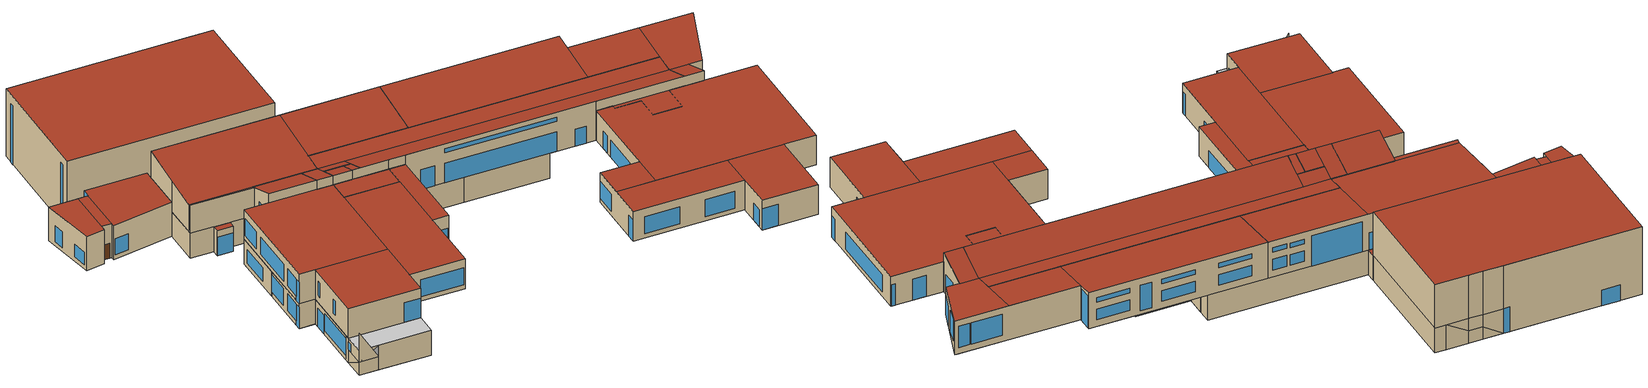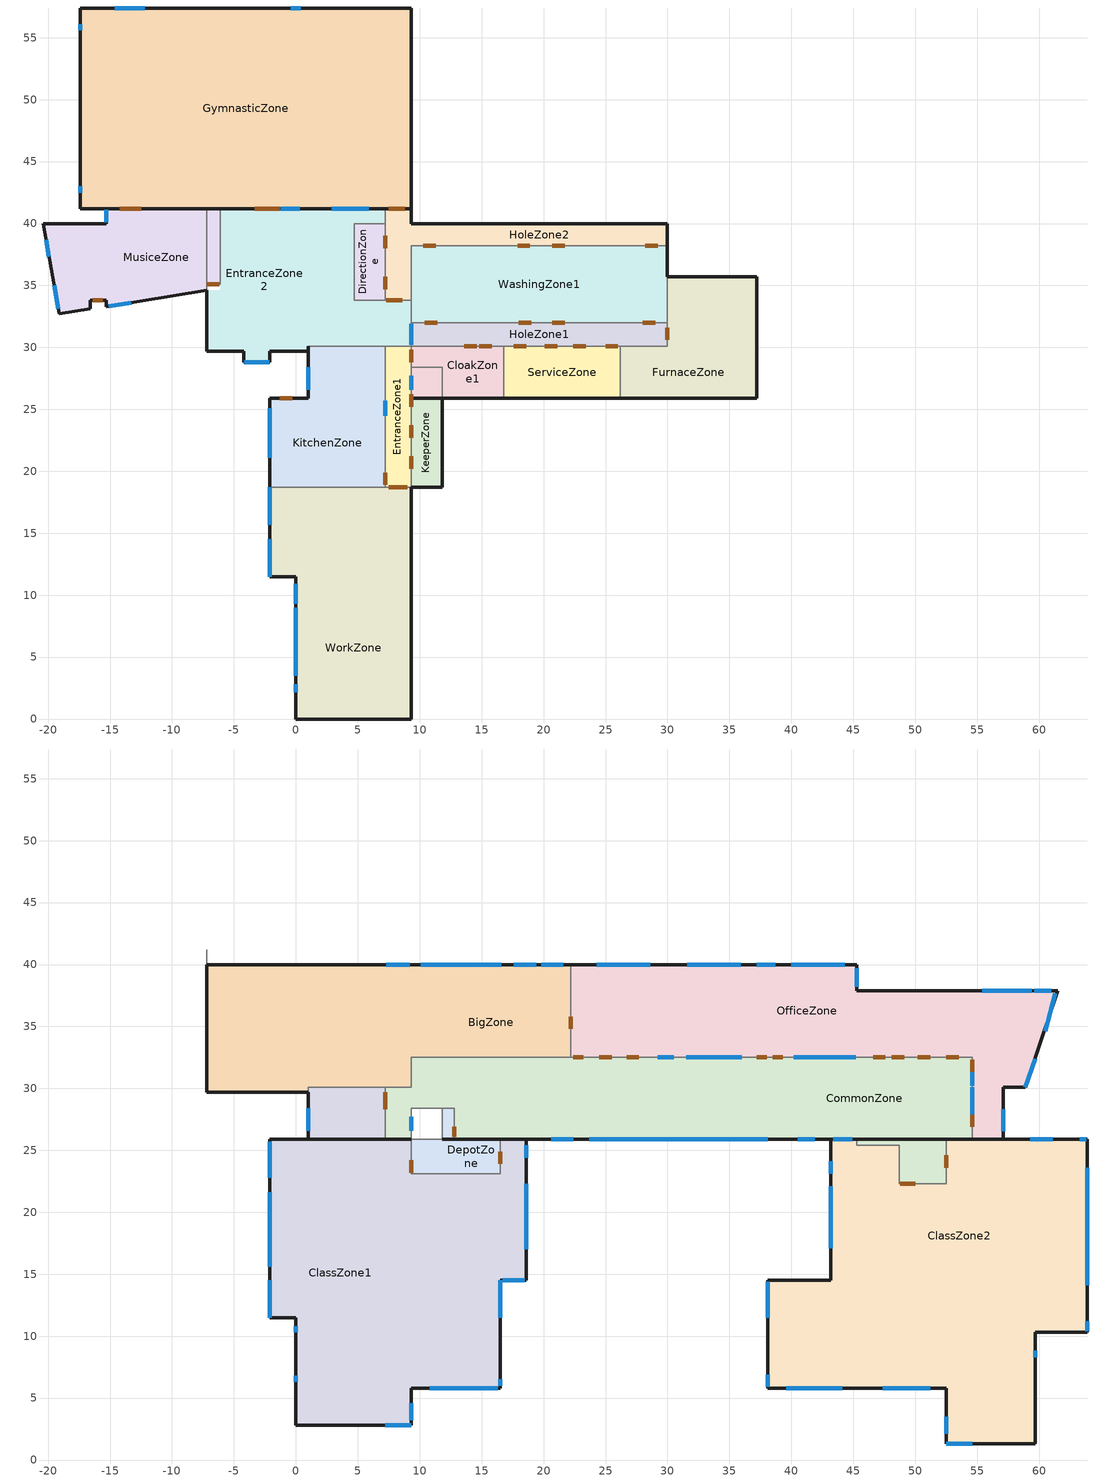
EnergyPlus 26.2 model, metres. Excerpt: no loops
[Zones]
CloakZone1
 floor ground (BasicFloorWC): 16.8,25.9 11.8,25.9 11.8,30.1 16.8,30.1 z-3.5; 11.8,28.4 9.3,28.4 9.3,30.1 11.8,30.1 z-3.5
 wall to HoleZone1 (InWall): 16.8,30.1 9.3,30.1 z-3.5:0
 wall to Lift (LiftWall): 9.3,28.4 11.8,28.4 11.8,25.9 z-3.5:0
 wall to EntranceZone1 (InWall): 9.3,30.1 9.3,28.4 z-3.5:0
 wall to ServiceZone (InWall): 16.8,25.9 16.8,30.1 z-3.5:0
 wall ground (GroundWall): 11.8,25.9 16.8,25.9 z-3.5:0
 door inside (InDoor): 9.3,29.8 9.3,28.8 / 14.6,30.1 13.6,30.1 / 15.8,30.1 14.8,30.1 z-3.5:-1.4
DirectionZone
 floor ground (BasicFloor): 7.2,33.8 4.7,33.8 4.7,40 7.2,40 z-3.5
 wall to EntranceZone2 (InWall): 7.2,40 4.7,40 4.7,33.8 7.2,33.8 z-3.5:0
 wall to HoleZone2 (InWall): 7.2,33.8 7.2,40 z-3.5:0
 door inside (InDoor): 7.2,34.7 7.2,35.7 / 7.2,38 7.2,39 z-3.5:-1.4
EntranceZone1
 floor ground (BasicFloor): 9.3,18.7 7.2,18.7 7.2,30.1 9.3,30.1 z-3.5
 wall to WorkZone (InWall): 7.2,18.7 9.3,18.7 z-3.5:0
 wall to KitchenZone (InWall): 7.2,30.1 7.2,18.7 z-3.5:0
 wall to KeeperZone (InWall): 9.3,18.7 9.3,25.9 z-3.5:0
 wall to Lift (LiftWall): 9.3,25.9 9.3,28.4 z-3.5:0
 wall to EntranceZone2 (GlassWall): 9.3,30.1 7.2,30.1 z-3.5:0
 window inside (Window): 7.2,25.7 7.2,24.5 / 9.3,26.6 9.3,27.7 z-3.5:-1.4
 door inside (InDoor): 7.5,18.7 9,18.7 / 7.2,19.9 7.2,18.9 / 9.3,20.2 9.3,21.2 / 9.3,22.7 9.3,23.7 / 9.3,25.2 9.3,26.2 z-3.5:-1.4
EntranceZone2
 floor ground (BasicFloor): -2.1,28.8 -4.2,28.8 -4.2,29.7 -2.1,29.7 z-3.5; -6.1,29.7 -7.2,29.7 -7.2,34.6 -6.1,34.6 z-3.5; 1,29.7 -6.1,29.7 -6.1,41.2 1,41.2 z-3.5; 9.3,30.1 1,30.1 1,33.8 9.3,33.8 z-3.5; 4.7,33.8 1,33.8 1,41.2 4.7,41.2 z-3.5; 7.2,40 4.7,40 4.7,41.2 7.2,41.2 z-3.5
 wall outside (GlassWall): -7.2,34.6 -7.2,29.7 -4.2,29.7 / -4.2,28.8 -2.1,28.8 / -2.1,29.7 1,29.7 z-3.5:0
 wall outside (OutWall): -4.2,29.7 -4.2,28.8 / -2.1,28.8 -2.1,29.7 z-3.5:0
 wall to KitchenZone (GlassWall): 1,30.1 7.2,30.1 z-3.5:0
 wall to HoleZone1 (GlassWall): 9.3,30.1 9.3,32 z-3.5:0
 wall to WashingZone1 (InWall): 9.3,32 9.3,33.8 z-3.5:0
 wall to HoleZone2 (InWall): 9.3,33.8 7.2,33.8 / 7.2,40 7.2,41.2 z-3.5:0
 wall to GymnasticZone (InWall): 7.2,41.2 -6.1,41.2 z-3.5:0
 wall to MusiceZone (OutWall): -6.1,41.2 -6.1,35.1 -7.2,35.1 -7.2,34.6 z-3.5:0
 wall to KitchenZone (OutWall): 1,29.7 1,30.1 z-3.5:0
 window (OutDoor): -4.15,28.8 -2.15,28.8 z-3.5:-0.9
 window inside (OutDoor): 9.3,30.2 9.3,31.9 z-3.5:-1.4
 window inside (Window): 5.9,41.2 4.7,41.2 / 4.7,41.2 2.9,41.2 / 0.3,41.2 -1.2,41.2 z-3.5:-1.4
 door inside (InDoor): 8.6,33.8 7.3,33.8 / -6.2,35.1 -7.2,35.1 z-3.5:-1.4; -1.3,41.2 -3.3,41.2 z-3.5:-1.1
 roof outside (Roof): -6.1,40 7.2,40 7.2,41.2 -6.1,41.2 z0; -4.2,28.8 -2.1,28.8 -2.1,29.7 -4.2,29.7 z0
FurnaceZone
 floor ground (BasicFloor): 37.2,25.9 26.2,25.9 26.2,30.1 37.2,30.1 z-3.5; 37.2,30.1 30,30.1 30,32 37.2,32 z-3.5; 37.2,32 30,32 30,35.7 37.2,35.7 z-3.5
 wall to HoleZone1 (InWall): 30,32 30,30.1 26.2,30.1 z-3.5:0
 wall to ServiceZone (InWall): 26.2,30.1 26.2,25.9 z-3.5:0
 wall to WashingZone1 (InWall): 30,35.7 30,32 z-3.5:0
 wall ground (GroundWall): 26.2,25.9 37.2,25.9 37.2,35.7 30,35.7 z-3.5:0
 door inside (InDoor): 30,31.6 30,30.6 z-3.5:-1.4
GymnasticZone
 floor ground (BasicFloor): 9.3,41.2 -17.4,41.2 -17.4,57.4 9.3,57.4 z-3.5
 wall outside (OutSupportWall): 4.9,57.4 3.1,57.4 z-1.75:0; 7.8,57.4,0 4.9,57.4,-1.75 4.9,57.4,0; 3.1,57.4,-1.75 0.4,57.4,-3.5 0.4,57.4,0 3.1,57.4,0
 wall outside (OutWall): -17.4,41.2 9.3,41.2 9.3,57.4 4.9,57.4 3.1,57.4 0.4,57.4 z0:6.1; 0.4,57.4 -17.4,57.4 -17.4,41.2 -15.3,41.2 z-3.5:6.1
 wall ground (GroundWall): 4.9,57.4 3.1,57.4 z-3.5:-1.75; 9.3,41.2 9.3,57.4 7.8,57.4 z-3.5:0; 7.8,57.4,-3.5 4.9,57.4,-3.5 4.9,57.4,-1.75 7.8,57.4,0; 3.1,57.4,-3.5 0.4,57.4,-3.5 3.1,57.4,-1.75
 wall to MusiceZone (InWall): -15.3,41.2 -6.1,41.2 z-3.5:0
 wall to HoleZone2 (InWall): 7.2,41.2 9.3,41.2 z-3.5:0
 window (OutDoor): -12.2,57.4 -14.6,57.4 z-3.5:-1.3
 window (Window): -17.4,56.1 -17.4,55.6 / -17.4,43 -17.4,42.5 z-3.5:4.8; 0.4,57.4 -0.4,57.4 z-3.5:0
 door inside (InDoor): -14.2,41.2 -12.5,41.2 / 7.5,41.2 8.8,41.2 z-3.5:-1.4
 roof outside (Roof): -17.4,41.2 9.3,41.2 9.3,57.4 -17.4,57.4 z6.1
HoleZone1
 floor ground (BasicFloor): 30,30.1 9.3,30.1 9.3,32 30,32 z-3.5
 wall to ServiceZone (InWall): 16.8,30.1 26.2,30.1 z-3.5:0
 wall to WashingZone1 (InWall): 30,32 9.3,32 z-3.5:0
 door inside (InDoor): 21.7,32 20.7,32 / 19,32 18,32 / 11.4,32 10.4,32 / 17.6,30.1 18.6,30.1 / 20.1,30.1 21.1,30.1 / 22.4,30.1 23.4,30.1 / 25,30.1 26,30.1 / 29,32 28,32 z-3.5:-1.4
HoleZone2
 floor ground (BasicFloor): 9.3,33.8 7.2,33.8 7.2,41.2 9.3,41.2 z-3.5; 30,38.2 9.3,38.2 9.3,40 30,40 z-3.5
 wall to WashingZone1 (InWall): 9.3,33.8 9.3,38.2 30,38.2 z-3.5:0
 wall ground (GroundWall): 30,38.2 30,40 9.3,40 9.3,41.2 z-3.5:0
 door inside (InDoor): 10.3,38.2 11.3,38.2 / 17.9,38.2 18.9,38.2 / 20.7,38.2 21.7,38.2 / 28.2,38.2 29.2,38.2 z-3.5:-1.4
 roof outside (Roof): 7.2,40 9.3,40 9.3,41.2 7.2,41.2 z0
KeeperZone
 floor ground (BasicFloor): 11.8,18.7 9.3,18.7 9.3,25.9 11.8,25.9 z-3.5
 wall ground (GroundWall): 9.3,18.7 11.8,18.7 11.8,25.9 z-3.5:0
 wall to Lift (LiftWall): 11.8,25.9 9.3,25.9 z-3.5:0
KitchenZone
 floor ground (BasicFloor): 7.2,18.7 -2.1,18.7 -2.1,25.9 7.2,25.9 z-3.5; 7.2,25.9 1,25.9 1,30.1 7.2,30.1 z-3.5
 wall outside (OutWall): 1,25.9 -2.1,25.9 -2.1,18.7 z-3.5:0; 1,29.7,-3.5 1,25.9,-3.5 1,25.9,0 1,30.1,0
 wall to WorkZone (InWall): -2.1,18.7 7.2,18.7 z-3.5:0
 window (Window): 1,28.4 1,26.6 z-3.5:-0.47; -2.1,25.1 -2.1,21.1 z-2.87:-1
 door (InDoor): -0.3,25.9 -1.3,25.9 z-3.5:-1.4
Lift
 floor ground (BasicFloor): 11.8,25.9 9.3,25.9 9.3,28.4 11.8,28.4 z-3.5
 wall outside (LiftWall): 9.3,25.9 11.8,25.9 z4.2:5.5
 wall to DepotZone (LiftWall): 9.3,25.9 11.8,25.9 z0:4.2; 11.8,25.9,0 11.8,28.4,0 11.8,28.4,4.5 11.8,25.9,5.5
 wall to CommonZone (LiftWall): 11.8,28.4 9.3,28.4 z0:4.5; 9.3,28.4,0 9.3,25.9,0 9.3,25.9,5.5 9.3,28.4,4.5
 window inside (Window): 9.3,27.7 9.3,26.6 z0:2.1
 roof outside (Roof): 9.3,25.9,5.5 11.8,25.9,5.5 11.8,28.4,4.5 9.3,28.4,4.5
MusiceZone
 floor ground (BasicFloor): -6.1,35.1 -7.2,35.1 -7.2,41.2 -6.1,41.2 z-3.5; -7.2,34.6 -15.3,33.3 -15.3,41.2 -7.2,41.2 z-3.5; -15.3,33.8 -16.6,33.8 -16.6,40 -15.3,40 z-3.5; -16.6,33.1 -19.1,32.7 -20.4,40 -16.6,40 z-3.5
 wall outside (OutWall): -15.3,41.2 -15.3,40 -20.4,40 -19.1,32.7 -16.6,33.1 -16.6,33.8 -15.3,33.8 -15.3,33.3 -7.2,34.6 z-3.5:1.3
 wall to BigZone (GlassWall): -7.2,34.6 -7.2,41.2 z0:1.3
 window (Window): -15.3,41.1 -15.3,40.1 z-3.5:1.3; -20.17,38.7 -19.95,37.3 / -15.1,33.33 -13.3,33.62 z-2.87:-0.63; -19.51,35 -19.17,33.1 z-2.87:-1.1
 door (InDoor): -16.4,33.8 -15.6,33.8 z-3.5:-1.4
 roof outside (Roof): -7.2,40 -6.1,40 -6.1,41.2 -7.2,41.2 z0; -15.3,33.3 -7.2,34.6 -7.2,41.2 -15.3,41.2 z1.3; -16.6,33.8 -15.3,33.8 -15.3,40 -16.6,40 z1.3; -19.1,32.7 -16.6,33.1 -16.6,40 -20.4,40 z1.3
ServiceZone
 floor ground (BasicFloor): 26.2,25.9 16.8,25.9 16.8,30.1 26.2,30.1 z-3.5
 wall ground (GroundWall): 16.8,25.9 26.2,25.9 z-3.5:0
WashingZone1
 floor ground (BasicFloorWC): 30,32 9.3,32 9.3,38.2 30,38.2 z-3.5
 wall ground (GroundWall): 30,35.7 30,38.2 z-3.5:0
WorkZone
 floor ground (BasicFloor): 9.3,0 0,0 0,11.5 9.3,11.5 z-3.5; 9.3,11.5 -2.1,11.5 -2.1,18.7 9.3,18.7 z-3.5
 wall outside (OutSupportWall): 0,3.5 0,2.8 z-3.5:0; 0,2.8 0,0 z-1.6:0; 0,0,-1.6 2.5,0,0 0,0,0; 0,2.8,-3.5 0,0,-1.6 0,2.8,-1.6
 wall outside (OutWall): -2.1,18.7 -2.1,11.5 0,11.5 0,3.5 z-3.5:0
 wall ground (GroundWall): 2.5,0 9.3,0 9.3,18.7 z-3.5:0; 0,0 2.5,0 z-3.5:-1.6; 0,0,-1.6 2.5,0,-1.6 0,0,2.5; 0,2.8,-3.5 0,0,-3.5 0,0,-1.6
 window (OutDoor): 0,10.9 0,9.3 z-3.5:-0.9
 window (Window): -2.1,18.7 -2.1,15.7 / -2.1,14.5 -2.1,12.2 / 0,9 0,3.5 z-2.87:-0.47; -2.1,12.2 -2.1,11.5 z-3.5:-0.47; 0,2.8 0,2.17 z-1.6:-0.47
 ceiling ground (Floor1): 0,0 9.3,0 9.3,2.8 0,2.8 z0
BigZone
 floor to MusiceZone (Floor1): -6.1,35.1 -7.2,34.6 -7.2,40 -6.1,40 z0
 floor to EntranceZone2 (Floor1): 1,29.7 -6.1,29.7 -6.1,40 1,40 z0; 9.3,30.1 1,30.1 1,33.8 9.3,33.8 z0; 4.7,33.8 1,33.8 1,40 4.7,40 z0; -6.1,29.7 -7.2,29.7 -7.2,34.6 -6.1,35.1 z0
 floor to HoleZone2 (Floor1): 9.3,33.8 7.2,33.8 7.2,40 9.3,40 z0; 22.2,38.2 9.3,38.2 9.3,40 22.2,40 z0
 floor to DirectionZone (Floor1): 7.2,33.8 4.7,33.8 4.7,40 7.2,40 z0
 floor to WashingZone1 (Floor1): 22.2,32.5 9.3,32.5 9.3,38.2 22.2,38.2 z0
 wall outside (OutWall): 22.2,40 -7.2,40 z0:5.1
 wall outside (GlassWall): -7.2,29.7 1,29.7 z0:3.96; -7.2,40,1.3 -7.2,34.6,1.3 -7.2,34.6,4.39 -7.2,40,5.1; -7.2,34.6,0 -7.2,30.1,0 -7.2,30.1,3.8 -7.2,34.6,4.39; -7.2,30.1,0 -7.2,29.7,0 -7.2,29.7,3.96 -7.2,30.1,3.8
 wall to ClassZone1 (InWall): 1,30.1 7.2,30.1 z0:3.8; 1,29.7,0 1,30.1,0 1,30.1,3.8 1,29.7,3.96
 wall to CommonZone (SpliteZone): 7.2,30.1 9.3,30.1 z0:3.8; 9.3,32.5 16.5,32.5 z0:4.1; 9.3,30.1,0 9.3,32.5,0 9.3,32.5,4.1 9.3,30.1,3.8
 wall to CommonZone (GlassWall): 16.5,32.5 19.4,32.5 z0:4.1
 wall to CommonZone (InWall): 19.4,32.5 22.2,32.5 z0:4.1
 wall to OfficeZone (InWall): 22.2,32.5,0 22.2,40,0 22.2,40,5.1 22.2,32.5,4.1
 window (Window): 16.6,40 10.1,40 z0:4.3; 19.4,40 17.6,40 / 21.6,40 19.8,40 z1:2.5; 19.4,40 17.6,40 / 21.6,40 19.8,40 z3.5:4.13
 window (OutDoor): 9.2,40 7.3,40 z0:2.4
 door inside (InDoor): 22.2,34.8 22.2,35.8 z0:2.1
 roof outside (Roof): -7.2,29.7,3.96 1,29.7,3.96 1,30.1,3.8 -7.2,30.1,3.8; -7.2,30.1,3.8 9.3,30.1,3.8 9.3,40,5.1 -7.2,40,5.1; 9.3,32.5,4.1 22.2,32.5,4.1 22.2,40,5.1 9.3,40,5.1
ClassZone1
 floor to WorkZone (Floor1): 9.3,2.8 0,2.8 0,11.5 9.3,11.5 z0; 9.3,11.5 -2.1,11.5 -2.1,18.7 9.3,18.7 z0
 floor ground (BasicFloor): 18.6,14.5 9.3,14.5 9.3,18.7 18.6,18.7 z0; 16.5,5.8 9.3,5.8 9.3,14.5 16.5,14.5 z0; 18.6,18.7 11.8,18.7 11.8,23.1 18.6,23.1 z0; 18.6,23.1 16.5,23.1 16.5,25.9 18.6,25.9 z0
 floor to KitchenZone (Floor1): 7.2,18.7 -2.1,18.7 -2.1,25.9 7.2,25.9 z0; 7.2,25.9 1,25.9 1,30.1 7.2,30.1 z0
 floor to EntranceZone1 (Floor1): 9.3,18.7 7.2,18.7 7.2,25.9 9.3,25.9 z0
 floor to KeeperZone (Floor1): 11.8,18.7 9.3,18.7 9.3,23.1 11.8,23.1 z0
 wall outside (OutWall): 1,25.9 -2.1,25.9 -2.1,11.5 0,11.5 0,2.8 9.3,2.8 9.3,5.8 16.5,5.8 16.5,14.5 18.6,14.5 18.6,25.9 z0:4.2; 1,25.9 7.2,25.9 / 1,25.9 7.2,25.9 z4.2:5.5; 1,29.7,0 1,25.9,0 1,25.9,5.5 1,29.7,3.96
 wall to CommonZone (InWall): 7.2,25.9,0 7.2,30.1,0 7.2,30.1,3.8 7.2,25.9,5.5
 wall to CommonZone (GlassWall): 9.3,25.9 7.2,25.9 / 18.6,25.9 16.5,25.9 z0:4.2
 wall to DepotZone (InWall): 16.5,25.9 16.5,23.1 9.3,23.1 9.3,25.9 z0:4.2
 window (OutDoor): 9.3,3.2 9.3,4.6 / 16.7,14.5 18.5,14.5 z0:2.4
 window (Window): 1,28.4 1,26.6 / 7.2,2.8 9.3,2.8 z0:2.8; 16.5,6 16.5,6.5 / -2.1,12.2 -2.1,11.5 z0:3.03; 16.5,11.5 16.5,14.5 / 18.6,17 18.6,22.3 / 18.6,24.4 18.6,25.4 z0:2.4; -2.1,25.7 -2.1,22.8 / -2.1,21.6 -2.1,15.6 / -2.1,14.5 -2.1,12.2 / 10.8,5.8 16.3,5.8 z0.63:3.03; 0,10.8 0,10.3 / 0,6.8 0,6.3 z1:3
 door inside (GlassWall): 7.2,28.3 7.2,29.7 z0:2.4
 door inside (InDoor): 9.3,23.2 9.3,24.2 / 16.5,24.9 16.5,23.9 z0:2.1
 roof outside (Roof): 0,2.8 9.3,2.8 9.3,11.5 0,11.5 z4.2; -2.1,11.5 9.3,11.5 9.3,25.9 -2.1,25.9 z4.2; 9.3,5.8 16.5,5.8 16.5,23.1 9.3,23.1 z4.2; 16.5,14.5 18.6,14.5 18.6,25.9 16.5,25.9 z4.2; 1,25.9,5.5 7.2,25.9,5.5 7.2,30.1,3.8 1,30.1,3.8
ClassZone2
 floor ground (BasicFloor): 63.9,10.3 43.2,10.3 43.2,25.9 63.9,25.9 z0; 59.7,1.3 52.5,1.3 52.5,10.3 59.7,10.3 z0; 52.5,5.8 38.1,5.8 38.1,10.3 52.5,10.3 z0; 43.2,10.3 38.1,10.3 38.1,14.5 43.2,14.5 z0
 wall outside (OutWall): 43.2,25.9 43.2,14.5 38.1,14.5 38.1,5.8 52.5,5.8 52.5,1.3 59.7,1.3 59.7,10.3 63.9,10.3 63.9,25.9 57.1,25.9 z0:4.2
 wall to OfficeZone (InWall): 57.1,25.9 54.6,25.9 z0:4.2
 wall to CommonZone (GlassWall): 54.6,25.9 52.5,25.9 / 45.3,25.9 43.2,25.9 z0:4.2
 wall to CommonZone (InWall): 52.5,25.9 52.5,22.3 48.7,22.3 48.7,25.4 45.3,25.4 45.3,25.9 z0:4.2
 window inside (Window): 44.9,25.9 43.4,25.9 z0:2.4
 window (Window): 43.2,24.1 43.2,23.1 / 43.2,22.1 43.2,17.1 z0:2.4; 63.9,10.4 63.9,11.2 / 61.1,25.9 59.3,25.9 / 59.7,8.3 59.7,8.8 z0:3; 63.9,14.1 63.9,23.6 / 38.1,14.4 38.1,11.5 / 39.6,5.8 44.1,5.8 / 47.4,5.8 51.2,5.8 z0.63:3.03; 63.8,25.9 63.3,25.9 / 38.1,6.9 38.1,5.9 / 52.5,1.3 54.6,1.3 z0:3.03
 window (OutDoor): 52.5,3.5 52.5,2.1 z0:2.4
 door inside (InDoor): 52.5,24.6 52.5,23.6 z0:2.1
 door inside (GlassWall): 50,22.3 48.8,22.3 z0:2.1
 roof outside (Roof): 43.2,10.3 63.9,10.3 63.9,25.9 43.2,25.9 z4.2; 52.5,1.3 59.7,1.3 59.7,10.3 52.5,10.3 z4.2; 38.1,5.8 52.5,5.8 52.5,10.3 38.1,10.3 z4.2; 38.1,10.3 43.2,10.3 43.2,14.5 38.1,14.5 z4.2
CommonZone
 floor to HoleZone1 (Floor1): 30,30.1 9.3,30.1 9.3,32 30,32 z0
 floor to CloakZone1 (Floor1): 16.8,25.9 12.8,25.9 12.8,28.4 16.8,28.4 z0; 16.8,28.4 11.8,28.4 11.8,30.1 16.8,30.1 z0; 11.8,28.4 9.3,28.4 9.3,30.1 11.8,30.1 z0
 floor ground (BasicFloor): 54.6,25.9 37.2,25.9 37.2,32.5 54.6,32.5 z0; 52.5,25.4 45.3,25.4 45.3,25.9 52.5,25.9 z0; 52.5,22.3 48.7,22.3 48.7,25.4 52.5,25.4 z0
 floor to ServiceZone (Floor1): 26.2,25.9 16.8,25.9 16.8,30.1 26.2,30.1 z0
 floor to FurnaceZone (Floor1): 37.2,25.9 26.2,25.9 26.2,30.1 37.2,30.1 z0; 37.2,30.1 30,30.1 30,32.5 37.2,32.5 z0
 floor to WashingZone1 (Floor1): 22.2,32 9.3,32 9.3,32.5 22.2,32.5 z0; 30,32 22.2,32 22.2,32.5 30,32.5 z0
 floor to EntranceZone1 (Floor1): 9.3,25.9 7.2,25.9 7.2,30.1 9.3,30.1 z0
 wall outside (OutWall): 7.2,25.9 9.3,25.9 / 11.8,25.9 16.5,25.9 18.6,25.9 / 43.2,25.9 57.1,25.9 z4.2:5.5; 18.6,25.9 43.2,25.9 z0:5.5
 wall to DepotZone (InWall): 11.8,28.4 12.8,28.4 z0:4.5; 12.8,25.9 16.5,25.9 z0:4.2; 12.8,28.4,0 12.8,25.9,0 12.8,25.9,5.5 12.8,28.4,4.5
 wall to OfficeZone (InWall): 54.6,32.5 22.2,32.5 z0:4.1; 54.6,25.9,0 54.6,30.1,0 54.6,30.1,3.8 54.6,25.9,5.5; 54.6,30.1,0 54.6,32.5,0 54.6,32.5,4.1 54.6,30.1,3.8
 window inside (Window): 36,32.5 35,32.5 / 30.5,32.5 29.2,32.5 / 35,32.5 31.5,32.5 / 45.2,32.5 41.2,32.5 / 41.2,32.5 40.2,32.5 / 54.6,30.2 54.6,31.3 / 54.6,27.9 54.6,30.1 z0:2.1
 window (OutDoor): 40.5,25.9 41.9,25.9 z0:2.4
 window (Window): 23.7,25.9 38.1,25.9 / 20.6,25.9 22.4,25.9 z0:2.8; 23.7,25.9 38.1,25.9 z4.3:4.8
 door inside (InDoor): 47.6,32.5 46.6,32.5 / 49.1,32.5 48.1,32.5 / 51.2,32.5 50.2,32.5 / 53.5,32.5 52.5,32.5 / 54.6,31.3 54.6,32.3 / 54.6,26.9 54.6,27.9 / 12.8,26.9 12.8,26.1 / 23.2,32.5 22.4,32.5 / 25.5,32.5 24.5,32.5 / 27.7,32.5 26.7,32.5 / 38,32.5 37.2,32.5 / 39.3,32.5 38.5,32.5 z0:2.1
 roof outside (Roof): 7.2,25.9,5.5 9.3,25.9,5.5 9.3,30.1,3.8 7.2,30.1,3.8; 9.3,28.4,4.5 12.8,28.4,4.5 12.8,30.1,3.8 9.3,30.1,3.8; 12.8,25.9,5.5 54.6,25.9,5.5 54.6,30.1,3.8 12.8,30.1,3.8; 9.3,30.1,3.8 54.6,30.1,3.8 54.6,32.5,4.1 9.3,32.5,4.1; 45.3,25.4 52.5,25.4 52.5,25.9 45.3,25.9 z4.2; 48.7,22.3 52.5,22.3 52.5,25.4 48.7,25.4 z4.2
DepotZone
 floor to KeeperZone (Floor1): 11.8,23.1 9.3,23.1 9.3,25.9 11.8,25.9 z0
 floor to CloakZone1 (Floor1): 12.8,25.9 11.8,25.9 11.8,28.4 12.8,28.4 z0
 floor ground (BasicFloor): 16.5,23.1 11.8,23.1 11.8,25.9 16.5,25.9 z0
 wall outside (OutWall): 11.8,25.9 12.8,25.9 z4.2:5.5
 roof outside (Roof): 9.3,23.1 16.5,23.1 16.5,25.9 9.3,25.9 z4.2; 11.8,25.9,5.5 12.8,25.9,5.5 12.8,28.4,4.5 11.8,28.4,4.5
OfficeZone
 floor to HoleZone2 (Floor1): 30,38.2 22.2,38.2 22.2,40 30,40 z0
 floor to FurnaceZone (Floor1): 37.2,32.5 30,32.5 30,35.7 37.2,35.7 z0
 floor to WashingZone1 (Floor1): 30,32.5 22.2,32.5 22.2,38.2 30,38.2 z0
 floor ground (BasicFloor): 37.2,35.7 30,35.7 30,40 37.2,40 z0; 45.3,32.5 37.2,32.5 37.2,40 45.3,40 z0; 54.6,32.5 45.3,32.5 45.3,37.9 54.6,37.9 z0; 58.9,30.1 54.6,30.1 54.6,37.9 61.2,37.9 z0; 57.1,25.9 54.6,25.9 54.6,30.1 57.1,30.1 z0
 wall outside (OutSupportWall): 57.1,30.1 58.9,30.1 z0:3.8; 61.5,37.9 45.3,37.9 z0:4.8; 45.3,37.9,0 45.3,40,0 45.3,40,5.1 45.3,37.9,4.8; 58.9,30.1,0 61.5,37.9,0 61.5,37.9,4.8 58.9,30.1,3.8
 wall outside (OutWall): 45.3,40 22.2,40 z0:5.1; 57.1,25.9,0 57.1,30.1,0 57.1,30.1,3.8 57.1,25.9,5.5
 window (Window): 59.4,37.9 55.4,37.9 / 60.5,34.6 61.3,37.7 / 61,37.9 59.6,37.9 z0.9:3.9; 45.3,38.2 45.3,39.7 z0:4.5; 44.3,40 40,40 / 35.9,40 31.6,40 / 28.6,40 24.3,40 z1:2.5; 44.3,40 40,40 / 35.9,40 31.6,40 / 28.6,40 24.3,40 z3.5:4.13; 38.7,40 37.2,40 z0.5:4.13; 57.1,26.53 57.1,28.33 / 58.9,30.1 59.7,32.4 z0:2.8
 roof outside (Roof): 54.6,25.9,5.5 57.1,25.9,5.5 57.1,30.1,3.8 54.6,30.1,3.8; 54.6,30.1,3.8 58.9,30.1,3.8 61.5,37.9,4.8 54.6,37.9,4.8; 45.3,32.5,4.1 54.6,32.5,4.1 54.6,37.9,4.8 45.3,37.9,4.8; 22.2,32.5,4.1 45.3,32.5,4.1 45.3,40,5.1 22.2,40,5.1
[Building]
School Building: Loads convergence tolerance value=0.03999; Maximum number of warmup days=25; Minimum number of warmup days=6; North axis=0; Solar distribution=FullExterior; Temperature convergence tolerance value=0.4; Terrain=City
[Site:GroundTemperature:BuildingSurface]
1.67, 3.51, 7.1, 10.5, 16.92, 20.31, 21.24, 19.52, 15.56, 10.62, 5.76, 2.54
[Site:Location]
Belgrade: Elevation=99; Latitude=44.82; Longitude=22.28; Time zone=1
[SizingPeriod:DesignDay]
BelgradeWinter: Barometric pressure=100141.3; Daily dry bulb temperature range=0; Day of month=21; Day type=WinterDesignDay; Daylight saving time indicator=No; Humidity condition type=WetBulb; Maximum dry bulb temperature=-11.5; Month=1; Rain indicator=No; Sky clearness=0; Snow indicator=No; Solar model indicator=ASHRAEClearSky; Wetbulb or dewpoint at maximum dry bulb=-11.5; Wind direction=10; Wind speed=2.5
[Construction]
BasicFloor: Breack, Plaster, MineralWoolOut, Bitumen, Plaster, WoodFloor
BasicFloorWC: Breack, Plaster, MineralWoolOut, Bitumen, Plaster, KeramicFloor
Floor1: WoodFloor, Wood, WoodRoofIn
GlassWall: Glass, InAir, Glass, InAir, Glass
GroundWall: Plaster, MineralWoolOut, Bitumen, Breack, Plaster
InDoor: WoodDoor
InWall: PlasterIn, InAir, PlasterIn
LiftWall: PlasterIn, Plywood, MineralWoolOut, Plywood, InAir, Glass
OutDoor: DoorGlass, WindowGas, DoorGlass
OutSupportWall: Breack, Plaster, OutAir, WindInsolation, MineralWoolOut, Bitumen, Plaster
OutWall: WoodOut, OutAir, WindInsolation, MineralWoolOut, Bitumen, Plaster
Roof: MultBitHidroinsolationRoof, Plywood, MineralWoolRoof, WoodRoofIn
SpliteZone: Splite
Window: WindowGlass, WindowGas, WindowGlass, WindowGas, WindowGlass
[Material]
Name | Conductivity | Density | Roughness | Solar absorptance | Specific heat | Thermal absorptance | Thickness | Visible absorptance
Bitumen | 0.17 | 1500 | VerySmooth | 0.65 | 1050 | 0.93 | 0.005 | 0.65
Breack | 0.47 | 1200 | MediumRough | 0.85 | 920 | 0.93 | 0.05 | 0.85
Glass | 0.6 | 2400 | Smooth | 0.94 | 770 | 0.9 | 0.005 | 0.94
KeramicFloor | 0.99 | 1900 | MediumSmooth | 0.8 | 880 | 0.95 | 0.01 | 0.8
MineralWoolOut | 0.041 | 50 | VeryRough | 0.7 | 840 | 0.925 | 0.175 | 0.7
MineralWoolRoof | 0.041 | 50 | VeryRough | 0.7 | 840 | 0.925 | 0.3 | 0.7
MultBitHidroinsolationRoof | 0.19 | 1100 | MediumRough | 0.65 | 1460 | 0.665 | 0.015 | 0.65
Plaster | 0.81 | 1600 | MediumSmooth | 0.85 | 1050 | 0.93 | 0.013 | 0.85
PlasterIn | 0.81 | 1600 | Smooth | 0.85 | 1005 | 0.93 | 0.02 | 0.85
Plywood | 0.14 | 550 | Smooth | 0.75 | 2090 | 0.925 | 0.018 | 0.75
Splite | 200 | 1 | VerySmooth | 0.96 | 1000 | 0.96 | 0.0001 | 0.96
WindInsolation | 0.26 | 1600 | Rough | 0.65 | 960 | 0.93 | 0.002 | 0.65
Wood | 0.21 | 750 | Rough | 0.7 | 2100 | 0.885 | 0.06 | 0.7
WoodDoor | 0.21 | 750 | Smooth | 0.7 | 2100 | 0.885 | 0.03 | 0.7
WoodFloor | 0.14 | 520 | MediumSmooth | 0.75 | 1670 | 0.935 | 0.04 | 0.75
WoodOut | 0.13 | 620 | MediumSmooth | 0.72 | 2090 | 0.9 | 0.04 | 0.72
WoodRoofIn | 0.08 | 400 | Smooth | 0.75 | 2090 | 0.925 | 0.036 | 0.75
[Material:AirGap]
Name | Thermal resistance
InAir | 0.18
OutAir | 0.16
[WindowMaterial:Gas]
WindowGas: Gas type=Air; Thickness=0.02
[WindowMaterial:Glazing] Back side infrared hemispherical emissivity=0.84; Back side solar reflectance at normal incidence=0.031; Back side visible reflectance at normal incidence=0.05; Conductivity=0.9; Front side infrared hemispherical emissivity=0.84; Front side solar reflectance at normal incidence=0.031; Front side visible reflectance at normal incidence=0.05; Optical data type=SpectralAverage; Solar transmittance at normal incidence=0.9; Visible transmittance at normal incidence=0.9
Name | Infrared transmittance at normal incidence | Thickness
DoorGlass | 0 | 0.008
WindowGlass |  | 0.005
[InternalMass]
Name | Zone or zonelist | Construction | Surface area
BigZone:DoorIn | BigZone | InDoor | 4.2
BigZone:GlassIn | BigZone | GlassWall | 70
BigZone:StairsIn | BigZone | InWall | 40
BigZone:WallIn | BigZone | InWall | 68.88
ClassZone1:GlassIn | ClassZone1 | GlassWall | 112.56
ClassZone1:WallIn | ClassZone1 | InWall | 303.24
ClassZone2:DoorIn | ClassZone2 | InDoor | 14.28
ClassZone2:GlassIn | ClassZone2 | GlassWall | 156.24
ClassZone2:WallIn | ClassZone2 | InWall | 228.48
CloakZone1:DoorIn | CloakZone1 | InDoor | 13.44
CloakZone1:WallIn | CloakZone1 | InWall | 77
CommonZone:GlassIn | CommonZone | GlassWall | 43
CommonZone:WallIn1 | CommonZone | InWall | 233.96
CommonZone:WallIn2 | CommonZone | OutWall | 34.4
DepotZone:Stairs | DepotZone | InWall | 4
DepotZone:WallIn | DepotZone | InWall | 29.4
DirectionZone:WallIn | DirectionZone | OutWall | 58.1
EntranceZone2:Stairs | EntranceZone2 | Floor1 | 14.4
EntranceZone2:WallIn1 | EntranceZone2 | OutWall | 10.5
EntranceZone2:WallIn2 | EntranceZone2 | InWall | 147
FurnaceZone:WallIn | FurnaceZone | InWall | 5.6
GymnasticZone:DoorIn | GymnasticZone | InDoor | 8.4
GymnasticZone:GlassIn | GymnasticZone | GlassWall | 15.12
GymnasticZone:WallIn | GymnasticZone | InWall | 231
KeeperZone:WallIn | KeeperZone | InWall | 32.2
KitchenZone:DoorIn | KitchenZone | InDoor | 8.4
KitchenZone:GlassIn | KitchenZone | GlassWall | 42
KitchenZone:WallIn1 | KitchenZone | InWall | 65.65
KitchenZone:WallIn2 | KitchenZone | OutWall | 5.25
MusiceZone:DoorIn | MusiceZone | InDoor | 8.4
MusiceZone:GlassIn | MusiceZone | GlassWall | 6.48
MusiceZone:WallIn1 | MusiceZone | InWall | 26.88
MusiceZone:Wallin2 | MusiceZone | InWall | 71.04
OfficeZone:DoorIn | OfficeZone | InDoor | 12.6
OfficeZone:WallIn | OfficeZone | InWall | 692.1
ServiceZone:WallIn | ServiceZone | InWall | 84
WashingZone1:DoorIn | WashingZone1 | InDoor | 31.92
WashingZone1:WallIn1 | WashingZone1 | OutWall | 24.5
WashingZone1:WallIn2 | WashingZone1 | InWall | 296.1
WorkZone:DoorIn | WorkZone | InDoor | 8.4
WorkZone:GlassIn | WorkZone | GlassWall | 26.46
WorkZone:WallIn | WorkZone | InWall | 56.92
[Lights] Design level calculation method=LightingLevel; End use subcategory=GeneralLights; Fraction radiant=0.2; Fraction visible=0.2; Return air fraction=0
Name | Lighting level | Schedule | Zone or zonelist or space or spacelist
BigZone Lights 1 | 400 | SittingZoneLigSch | BigZone
ClassZone1 Lights 1 | 619 | SittingZoneLigSch | ClassZone1
ClassZone2 Lights 1 | 716 | SittingZoneLigSch | ClassZone2
CloakZone1 Lights 1 | 38 | WalkZoneLig1Sch | CloakZone1
CommonZone Lights 1 | 447 | WalkZoneLig2Sch | CommonZone
DepotZone Lights 1 | 34 | WalkZoneLig1Sch | DepotZone
DirectionZone Lights 1 | 22 | WalkZoneLig1Sch | DirectionZone
EntranceZone1 Lights 1 | 346 | WalkZoneLig1Sch | EntranceZone1
EntranceZone2 Lights 1 | 230 | WalkZoneLig2Sch | EntranceZone2
FurnaceZone Lights 1 | 130 | FurnaceZoneLigSch | FurnaceZone
GymnasticZone Lights 1 | 642 | GymZoneLigSch | GymnasticZone
HoleZone1 Lights 1 | 59 | WalkZoneLig1Sch | HoleZone1
HoleZone2 Lights 1 | 79 | WalkZoneLig1Sch | HoleZone2
KeeperZone Lights 1 | 27 | ServiceZoneLigSch | KeeperZone
KitchenZone Lights 1 | 136 | KitchenZoneLigSch | KitchenZone
Lift Lights 1 | 94 | LiftZoneLigSch | Lift
MusiceZone Lights 1 | 127 | SittingZoneLigSch | MusiceZone
OfficeZone Lights 1 | 419 | SittingZoneLigSch | OfficeZone
ServiceZone Lights 1 | 59 | ServiceZoneLigSch | ServiceZone
WashingZone1 Lights 1 | 192 | GymZoneLigSch | WashingZone1
WorkZone Lights 1 | 283 | WorkZoneLigSch | WorkZone
[People] Air velocity schedule=AirVelSch; Clothing insulation calculation method=ClothingInsulationSchedule; Fraction radiant=0.2; Mean radiant temperature calculation type=EnclosureAveraged; Number of people calculation method=People; Thermal comfort model 1 type=Fanger; Work efficiency schedule=WorkEffSch
Name | Activity level schedule | Clothing insulation schedule | Number of people | Number of people schedule | Zone or zonelist or space or spacelist
BIG ZONE | SettingZoneActSch | ClonlsSch | 100 | SettingZoneOccSch | BigZone
CLASS ZONE1 | SettingZoneActSch | ClonlsSch | 100 | SettingZoneOccSch | ClassZone1
CLASS ZONE2 | SettingZoneActSch | ClonlsSch | 100 | SettingZoneOccSch | ClassZone2
CLOAK ZONE1 | WalkZoneActSch | ClonlsSch | 2 | WalkZoneOccSch | CloakZone1
COMMON ZONE | WalkZoneActSch | ClonlsSch | 40 | WalkZoneOccSch | CommonZone
DEPOT ZONE | WalkZoneActSch | ClonlsSch | 2 | WalkZoneOccSch | DepotZone
DIRECTION ZONE | WalkZoneActSch | ClonlsSch | 3 | WalkZoneOccSch | DirectionZone
ENTRANCE ZONE1 | WalkZoneActSch | ClonlsSch | 10 | WalkZoneOccSch | EntranceZone1
ENTRANCE ZONE2 | WalkZoneActSch | ClonlsSch | 20 | WalkZoneOccSch | EntranceZone2
FURNACE ZONE | WashingZoneActSch | ClonlsSch | 2 | FurnaceZoneOccSch | FurnaceZone
GYMNASTIC ZONE | GymZoneActSch | ClonlsSch | 30 | GymZoneOccSch | GymnasticZone
HOLE ZONE1 | WalkZoneActSch | ClonlsSch | 5 | WalkZoneOccSch | HoleZone1
HOLE ZONE2 | WalkZoneActSch | ClonlsSch | 5 | WalkZoneOccSch | HoleZone2
KEEPER ZONE | ServiceZoneActSch | ClonlsSch | 2 | WorkZoneOccSch | KeeperZone
KITCHEN ZONE | KitchenZoneActSch | ClonlsSch | 30 | KitchenZoneOccSch | KitchenZone
LIFT | ServiceZoneActSch | ClonlsSch | 1 | WalkZoneOccSch | Lift
MUSICE ZONE | MusiceZoneActSch | ClonlsSch | 20 | SettingZoneOccSch | MusiceZone
OFFICE ZONE | SettingZoneActSch | ClonlsSch | 20 | SettingZoneOccSch | OfficeZone
SERVICE ZONE | ServiceZoneActSch | ClonlsSch | 3 | WorkZoneOccSch | ServiceZone
WASHING ZONE1 | WashingZoneActSch | ClonsWashSch | 30 | GymZoneOccSch | WashingZone1
WORK ZONE | WorkZoneActSch | ClonlsSch | 5 | WorkZoneOccSch | WorkZone
[ThermostatSetpoint:SingleCooling]
SetTemperature16s: Setpoint temperature schedule=SetTempSch16
[ThermostatSetpoint:SingleHeating]
SetTemperature16: Setpoint temperature schedule=SetTempSch16
[Zone] Ceiling height=0; Floor area=Autocalculate; Multiplier=1; Type=1; Volume=0; Zone inside convection algorithm=TARP
BigZone; ClassZone1; ClassZone2; CloakZone1; CommonZone; DepotZone; DirectionZone; EntranceZone1; EntranceZone2; FurnaceZone; GymnasticZone; HoleZone1; HoleZone2; KeeperZone; KitchenZone; Lift; MusiceZone; OfficeZone; ServiceZone; WashingZone1; WorkZone
[ZoneControl:Thermostat] Control 1=SetTemperature16; Control 2=SetTemperature16s; Control type schedule=ZoneControlTypeSch
Name | Zone or zonelist
Zone10 Thermostatic | CommonZone
Zone13 Thermostatic | EntranceZone1
Zone14 Thermostatic | EntranceZone2
Zone15 Thermostatic | HoleZone1
Zone16 Thermostatic | HoleZone2
Zone17 Thermostatic | Lift
Zone18 Thermostatic | DirectionZone
Zone19 Thermostatic | CloakZone1
Zone20 Thermostatic | FurnaceZone
Zone21 Thermostatic | DepotZone
Zone3 Thermostatic | KeeperZone
Zone7 Thermostatic | GymnasticZone
[Zone equipment]
CommonZone: Zone10 Air
EntranceZone1: Zone13 Air
EntranceZone2: Zone14 Air
HoleZone1: Zone15 Air
HoleZone2: Zone16 Air
Lift: Zone17 Air
DirectionZone: Zone18 Air
CloakZone1: Zone19 Air
FurnaceZone: Zone20 Air
DepotZone: Zone21 Air
KeeperZone: Zone3 Air
GymnasticZone: Zone7 Air
[ZoneHVAC:IdealLoadsAirSystem] Cooling limit=NoLimit; Dehumidification control type=ConstantSupplyHumidityRatio; Heating limit=NoLimit; Humidification control type=ConstantSupplyHumidityRatio; Maximum cooling air flow rate=Autosize; Maximum heating air flow rate=Autosize; Maximum heating supply air humidity ratio=0.008; Maximum heating supply air temperature=20; Minimum cooling supply air humidity ratio=0.006; Minimum cooling supply air temperature=18
Zone10 Air; Zone13 Air; Zone14 Air; Zone15 Air; Zone16 Air; Zone17 Air; Zone18 Air; Zone19 Air; Zone20 Air; Zone21 Air; Zone3 Air; Zone7 Air
[ZoneInfiltration:DesignFlowRate] Constant term coefficient=1; Design flow rate=0.001; Design flow rate calculation method=Flow/Zone; Schedule=InfiltrationSch; Temperature term coefficient=0.003; Velocity squared term coefficient=0.005; Velocity term coefficient=0.001
Name | Zone or zonelist or space or spacelist
BigZone Infil 1 | BigZone
ClassZone1 Infil 1 | ClassZone1
ClassZone2 Infil 1 | ClassZone2
CloakZone1 Infil 1 | CloakZone1
CommonZone Infil 1 | CommonZone
DepotZone Infil 1 | DepotZone
DirectionZone Infil 1 | DirectionZone
EntranceZone1 Infil 1 | EntranceZone1
EntranceZone2 Infil 1 | EntranceZone2
FurnaceZone Infil 1 | FurnaceZone
GymnasticZone Infil 1 | GymnasticZone
HoleZone1 Infil 1 | HoleZone1
HoleZone2 Infil 1 | HoleZone2
KeeperZone Infil 1 | KeeperZone
KitchenZone Infil 1 | KitchenZone
Lift Infil 1 | Lift
MusiceZone Infil 1 | MusiceZone
OfficeZone Infil 1 | OfficeZone
ServiceZone Infil 1 | ServiceZone
WashingZone1 Infil 1 | WashingZone1
WorkZone Infil 1 | WorkZone
[Schedule:Day:Hourly]
ClonlsDay: 1.5, 1.5, 1.5, 1.5, 1.5, 1.5, 1.2, 1.2, 1.2, 1.2, 1.2, 1.2, 1.2, 1.2, 1.2, 1.2, 1.2, 1.2, 1.2, 1.5, 1.5, 1.5, 1.5, 1.5
ClonsWashDay: 1, 1, 1, 1, 1, 1, 0.7, 0.7, 0.7, 0.7, 0.7, 0.7, 0.7, 0.7, 0.7, 0.7, 0.7, 0.7, 0.7, 1, 1, 1, 1, 1
FreeDayAct; FreeDayLight; WorkEffDay: 0, 0, 0, 0, 0, 0, 0, 0, 0, 0, 0, 0, 0, 0, 0, 0, 0, 0, 0, 0, 0, 0, 0, 0
FurnaceZoneWDAct: 0, 0, 0, 0, 0, 0.5, 0.5, 1, 1, 1, 1, 1, 1, 1, 1, 1, 1, 1, 1, 0.5, 0.5, 0, 0, 0
FurnaceZoneWDLight: 0, 0, 0, 0, 0, 1, 1, 1, 1, 1, 1, 1, 1, 1, 1, 1, 1, 1, 1, 1, 1, 0, 0, 0
GymZoneActDay: 300, 300, 300, 300, 300, 300, 300, 300, 300, 300, 300, 300, 300, 300, 300, 300, 300, 300, 300, 300, 300, 300, 300, 300
GymZoneWDAct: 0, 0, 0, 0, 0, 0, 0, 0, 0.5, 1, 1, 1, 0.2, 0.2, 1, 1, 1, 0.2, 0, 0, 0, 0, 0, 0
GymZoneWDLight: 0, 0, 0, 0, 0, 0, 0, 0, 0.5, 1, 1, 1, 1, 1, 1, 1, 0.5, 0, 0, 0, 0, 0, 0, 0
InfDay; WinterControlTypeDaySch: 1, 1, 1, 1, 1, 1, 1, 1, 1, 1, 1, 1, 1, 1, 1, 1, 1, 1, 1, 1, 1, 1, 1, 1
KitchenZoneActDay; ServiceZoneActDay: 150, 150, 150, 150, 150, 150, 150, 150, 150, 150, 150, 150, 150, 150, 150, 150, 150, 150, 150, 150, 150, 150, 150, 150
KitchenZoneWDAct: 0, 0, 0, 0, 0, 0, 0, 0.3, 0.3, 0.4, 0.6, 1, 1, 1, 1, 0.6, 0.2, 0.2, 0.2, 0, 0, 0, 0, 0
KitchenZoneWDLight: 0, 0, 0, 0, 0, 0, 0, 0.3, 0.2, 0, 0, 0, 0, 0.3, 0.5, 0.7, 0.7, 1, 1, 0, 0, 0, 0, 0
LiftZoneWDLight; WalkZoneWD1Light; WalkZoneWDAct: 0, 0, 0, 0, 0, 0, 0, 1, 1, 1, 1, 1, 1, 1, 1, 1, 1, 1, 1, 0, 0, 0, 0, 0
MusiceZoneActDay: 162, 162, 162, 162, 162, 162, 162, 162, 162, 162, 162, 162, 162, 162, 162, 162, 162, 162, 162, 162, 162, 162, 162, 162
Service ZoneWDLight: 0, 0, 0, 0, 0, 0, 0, 1, 1, 1, 1, 1, 1, 1, 1, 1, 0, 0, 0, 0, 0, 0, 0, 0
SetTemp16: 15, 15, 15, 15, 15, 15, 16, 16, 16, 16, 16, 16, 16, 16, 16, 16, 16, 16, 16, 15, 15, 15, 15, 15
SetTempFreeDay: 15, 15, 15, 15, 15, 15, 15, 15, 15, 15, 15, 15, 15, 15, 15, 15, 15, 15, 15, 15, 15, 15, 15, 15
SettingZoneActDay: 150, 150, 150, 150, 150, 150, 130, 130, 130, 130, 130, 130, 130, 130, 130, 130, 130, 130, 130, 150, 150, 150, 150, 150
SettingZoneWDAct: 0, 0, 0, 0, 0, 0, 0, 0.5, 0.8, 1, 1, 1, 1, 1, 1, 1, 0.8, 0.6, 0.5, 0, 0, 0, 0, 0
SettingZoneWDLight: 0, 0, 0, 0, 0, 0, 0, 0.2, 0.2, 0.1, 0.1, 0, 0.1, 0.2, 0.3, 0.5, 0.8, 1, 1, 0, 0, 0, 0, 0
SummerControlTypeDaySch: 2, 2, 2, 2, 2, 2, 2, 2, 2, 2, 2, 2, 2, 2, 2, 2, 2, 2, 2, 2, 2, 2, 2, 2
WalkZoneActDay: 180, 180, 180, 180, 180, 180, 180, 180, 180, 180, 180, 180, 180, 180, 180, 180, 180, 180, 180, 180, 180, 180, 180, 180
WalkZoneWD2Light: 0, 0, 0, 0, 0, 0, 0, 0.2, 0.2, 0, 0, 0, 0, 0, 0.3, 0.5, 0.7, 1, 1, 0, 0, 0, 0, 0
WashingZoneActDay: 216, 216, 216, 216, 216, 216, 216, 216, 216, 216, 216, 216, 216, 216, 216, 216, 216, 216, 216, 216, 216, 216, 216, 216
WorkZoneActDay: 189, 189, 189, 189, 189, 189, 189, 189, 189, 189, 189, 189, 189, 189, 189, 189, 189, 189, 189, 189, 189, 189, 189, 189
WorkZoneWDAct: 0, 0, 0, 0, 0, 0, 0, 0.5, 1, 1, 1, 1, 1, 1, 1, 1, 0, 0, 0, 0, 0, 0, 0, 0
WorkZoneWDLight: 0, 0, 0, 0, 0, 0, 0, 0.3, 0.2, 0, 0, 0, 0, 0.3, 0.7, 1, 0, 0, 0, 0, 0, 0, 0, 0
[Schedule:Week:Daily]
ClonlsWeek: ClonlsDay, ClonlsDay, ClonlsDay, ClonlsDay, ClonlsDay, ClonlsDay, ClonlsDay, ClonlsDay, ClonlsDay, ClonlsDay, ClonlsDay, ClonlsDay
ClonsWashWeek: ClonsWashDay, ClonsWashDay, ClonsWashDay, ClonsWashDay, ClonsWashDay, ClonsWashDay, ClonsWashDay, ClonsWashDay, ClonsWashDay, ClonsWashDay, ClonsWashDay, ClonsWashDay
FurnaceZoneLigWeek: FreeDayLight, FurnaceZoneWDLight, FurnaceZoneWDLight, FurnaceZoneWDLight, FurnaceZoneWDLight, FurnaceZoneWDLight, FreeDayLight, FurnaceZoneWDLight, FurnaceZoneWDLight, FurnaceZoneWDLight, FurnaceZoneWDLight, FurnaceZoneWDLight
FurnaceZoneWDWeek: FreeDayAct, FurnaceZoneWDAct, FurnaceZoneWDAct, FurnaceZoneWDAct, FurnaceZoneWDAct, FurnaceZoneWDAct, FreeDayAct, FurnaceZoneWDAct, FurnaceZoneWDAct, FurnaceZoneWDAct, FurnaceZoneWDAct, FurnaceZoneWDAct
GymZoneActWeek: GymZoneActDay, GymZoneActDay, GymZoneActDay, GymZoneActDay, GymZoneActDay, GymZoneActDay, GymZoneActDay, GymZoneActDay, GymZoneActDay, GymZoneActDay, GymZoneActDay, GymZoneActDay
GymZoneLigWeek: FreeDayLight, GymZoneWDLight, GymZoneWDLight, GymZoneWDLight, GymZoneWDLight, GymZoneWDLight, FreeDayLight, GymZoneWDLight, GymZoneWDLight, GymZoneWDLight, GymZoneWDLight, GymZoneWDLight
GymZoneWDWeek: FreeDayAct, GymZoneWDAct, GymZoneWDAct, GymZoneWDAct, GymZoneWDAct, GymZoneWDAct, FreeDayAct, GymZoneWDAct, GymZoneWDAct, GymZoneWDAct, GymZoneWDAct, GymZoneWDAct
InfWeek Sch: InfDay, InfDay, InfDay, InfDay, InfDay, InfDay, InfDay, InfDay, InfDay, InfDay, InfDay, InfDay
KitchenZoneActWeek: KitchenZoneActDay, KitchenZoneActDay, KitchenZoneActDay, KitchenZoneActDay, KitchenZoneActDay, KitchenZoneActDay, KitchenZoneActDay, KitchenZoneActDay, KitchenZoneActDay, KitchenZoneActDay, KitchenZoneActDay, KitchenZoneActDay
KitchenZoneLigWeek: FreeDayLight, KitchenZoneWDLight, KitchenZoneWDLight, KitchenZoneWDLight, KitchenZoneWDLight, KitchenZoneWDLight, FreeDayLight, KitchenZoneWDLight, KitchenZoneWDLight, KitchenZoneWDLight, KitchenZoneWDLight, KitchenZoneWDLight
KitchenZoneWDWeek: FreeDayAct, KitchenZoneWDAct, KitchenZoneWDAct, KitchenZoneWDAct, KitchenZoneWDAct, KitchenZoneWDAct, FreeDayAct, KitchenZoneWDAct, KitchenZoneWDAct, KitchenZoneWDAct, KitchenZoneWDAct, KitchenZoneWDAct
LiftZoneLigWeek: FreeDayLight, LiftZoneWDLight, LiftZoneWDLight, LiftZoneWDLight, LiftZoneWDLight, LiftZoneWDLight, FreeDayLight, LiftZoneWDLight, LiftZoneWDLight, LiftZoneWDLight, LiftZoneWDLight, LiftZoneWDLight
MusiceZoneActWeek: MusiceZoneActDay, MusiceZoneActDay, MusiceZoneActDay, MusiceZoneActDay, MusiceZoneActDay, MusiceZoneActDay, MusiceZoneActDay, MusiceZoneActDay, MusiceZoneActDay, MusiceZoneActDay, MusiceZoneActDay, MusiceZoneActDay
ServiceZoneActWeek: ServiceZoneActDay, ServiceZoneActDay, ServiceZoneActDay, ServiceZoneActDay, ServiceZoneActDay, ServiceZoneActDay, ServiceZoneActDay, ServiceZoneActDay, ServiceZoneActDay, ServiceZoneActDay, ServiceZoneActDay, ServiceZoneActDay
ServiceZoneLigWeek: FreeDayLight, Service ZoneWDLight, Service ZoneWDLight, Service ZoneWDLight, Service ZoneWDLight, Service ZoneWDLight, FreeDayLight, Service ZoneWDLight, Service ZoneWDLight, Service ZoneWDLight, Service ZoneWDLight, Service ZoneWDLight
SetTempWeek16: SetTempFreeDay, SetTemp16, SetTemp16, SetTemp16, SetTemp16, SetTemp16, SetTempFreeDay, SetTemp16, SetTemp16, SetTemp16, SetTemp16, SetTemp16
SettingZoneActWeek: SettingZoneActDay, SettingZoneActDay, SettingZoneActDay, SettingZoneActDay, SettingZoneActDay, SettingZoneActDay, SettingZoneActDay, SettingZoneActDay, SettingZoneActDay, SettingZoneActDay, SettingZoneActDay, SettingZoneActDay
SettingZoneWDWeek: FreeDayAct, SettingZoneWDAct, SettingZoneWDAct, SettingZoneWDAct, SettingZoneWDAct, SettingZoneWDAct, FreeDayAct, SettingZoneWDAct, SettingZoneWDAct, SettingZoneWDAct, SettingZoneWDAct, SettingZoneWDAct
SittingZoneLigWeek: FreeDayLight, SettingZoneWDLight, SettingZoneWDLight, SettingZoneWDLight, SettingZoneWDLight, SettingZoneWDLight, FreeDayAct, SettingZoneWDLight, SettingZoneWDLight, SettingZoneWDLight, SettingZoneWDLight, SettingZoneWDLight
SummerControlTypeWeekSch: SummerControlTypeDaySch, SummerControlTypeDaySch, SummerControlTypeDaySch, SummerControlTypeDaySch, SummerControlTypeDaySch, SummerControlTypeDaySch, SummerControlTypeDaySch, SummerControlTypeDaySch, SummerControlTypeDaySch, SummerControlTypeDaySch, SummerControlTypeDaySch, SummerControlTypeDaySch
WalkZoneActWeek: WalkZoneActDay, WalkZoneActDay, WalkZoneActDay, WalkZoneActDay, WalkZoneActDay, WalkZoneActDay, WalkZoneActDay, WalkZoneActDay, WalkZoneActDay, WalkZoneActDay, WalkZoneActDay, WalkZoneActDay
WalkZoneLig1Week: FreeDayLight, WalkZoneWD1Light, WalkZoneWD1Light, WalkZoneWD1Light, WalkZoneWD1Light, WalkZoneWD1Light, FreeDayLight, WalkZoneWD1Light, WalkZoneWD1Light, WalkZoneWD1Light, WalkZoneWD1Light, WalkZoneWD1Light
WalkZoneLig2Week: FreeDayLight, WalkZoneWD2Light, WalkZoneWD2Light, WalkZoneWD2Light, WalkZoneWD2Light, WalkZoneWD2Light, FreeDayLight, WalkZoneWD2Light, WalkZoneWD2Light, WalkZoneWD2Light, WalkZoneWD2Light, WalkZoneWD2Light
WalkZoneWDWeek: FreeDayAct, WalkZoneWDAct, WalkZoneWDAct, WalkZoneWDAct, WalkZoneWDAct, WalkZoneWDAct, FreeDayAct, WalkZoneWDAct, WalkZoneWDAct, WalkZoneWDAct, WalkZoneWDAct, WalkZoneWDAct
WashingZoneActWeek: WashingZoneActDay, WashingZoneActDay, WashingZoneActDay, WashingZoneActDay, WashingZoneActDay, WashingZoneActDay, WashingZoneActDay, WashingZoneActDay, WashingZoneActDay, WashingZoneActDay, WashingZoneActDay, WashingZoneActDay
WinterControlTypeWeekSch: WinterControlTypeDaySch, WinterControlTypeDaySch, WinterControlTypeDaySch, WinterControlTypeDaySch, WinterControlTypeDaySch, WinterControlTypeDaySch, WinterControlTypeDaySch, WinterControlTypeDaySch, WinterControlTypeDaySch, WinterControlTypeDaySch, WinterControlTypeDaySch, WinterControlTypeDaySch
WorkEffWeek: WorkEffDay, WorkEffDay, WorkEffDay, WorkEffDay, WorkEffDay, WorkEffDay, WorkEffDay, WorkEffDay, WorkEffDay, WorkEffDay, WorkEffDay, WorkEffDay
WorkZoneActWeek: WorkZoneActDay, WorkZoneActDay, WorkZoneActDay, WorkZoneActDay, WorkZoneActDay, WorkZoneActDay, WorkZoneActDay, WorkZoneActDay, WorkZoneActDay, WorkZoneActDay, WorkZoneActDay, WorkZoneActDay
WorkZoneLigWeek: FreeDayLight, WorkZoneWDLight, WorkZoneWDLight, WorkZoneWDLight, WorkZoneWDLight, WorkZoneWDLight, FreeDayLight, WorkZoneWDLight, WorkZoneWDLight, WorkZoneWDLight, WorkZoneWDLight, WorkZoneWDLight
WorkZoneWDWeek: FreeDayAct, WorkZoneWDAct, WorkZoneWDAct, WorkZoneWDAct, WorkZoneWDAct, WorkZoneWDAct, FreeDayAct, WorkZoneWDAct, WorkZoneWDAct, WorkZoneWDAct, WorkZoneWDAct, WorkZoneWDAct
[Schedule:Year]
AirVelSch; ClonlsSch: ClonlsWeek, 1, 1, 12, 31
ClonsWashSch: ClonsWashWeek, 1, 1, 12, 31
FurnaceZoneLigSch: FurnaceZoneLigWeek, 1, 1, 12, 31
FurnaceZoneOccSch: FurnaceZoneWDWeek, 1, 1, 12, 31
GymZoneActSch: GymZoneActWeek, 1, 1, 12, 31
GymZoneLigSch: GymZoneLigWeek, 1, 1, 12, 31
GymZoneOccSch: GymZoneWDWeek, 1, 1, 12, 31
InfiltrationSch: InfWeek Sch, 1, 1, 12, 31
KitchenZoneActSch: KitchenZoneActWeek, 1, 1, 12, 31
KitchenZoneLigSch: KitchenZoneLigWeek, 1, 1, 12, 31
KitchenZoneOccSch: KitchenZoneWDWeek, 1, 1, 12, 31
LiftZoneLigSch: LiftZoneLigWeek, 1, 1, 12, 31
MusiceZoneActSch: MusiceZoneActWeek, 1, 1, 12, 31
ServiceZoneActSch: ServiceZoneActWeek, 1, 1, 12, 31
ServiceZoneLigSch: ServiceZoneLigWeek, 1, 1, 12, 31
SetTempSch16: SetTempWeek16, 1, 1, 12, 31
SettingZoneActSch: SettingZoneActWeek, 1, 1, 12, 31
SettingZoneOccSch: SettingZoneWDWeek, 1, 1, 12, 31
SittingZoneLigSch: SittingZoneLigWeek, 1, 1, 12, 31
WalkZoneActSch: WalkZoneActWeek, 1, 1, 12, 31
WalkZoneLig1Sch: WalkZoneLig1Week, 1, 1, 12, 31
WalkZoneLig2Sch: WalkZoneLig2Week, 1, 1, 12, 31
WalkZoneOccSch: WalkZoneWDWeek, 1, 1, 12, 31
WashingZoneActSch: WashingZoneActWeek, 1, 1, 12, 31
WorkEffSch: WorkEffWeek, 1, 1, 12, 31
WorkZoneActSch: WorkZoneActWeek, 1, 1, 12, 31
WorkZoneLigSch: WorkZoneLigWeek, 1, 1, 12, 31
WorkZoneOccSch: WorkZoneWDWeek, 1, 1, 12, 31
ZoneControlTypeSch: WinterControlTypeWeekSch, 10, 1, 3, 31, SummerControlTypeWeekSch, 4, 1, 9, 30
